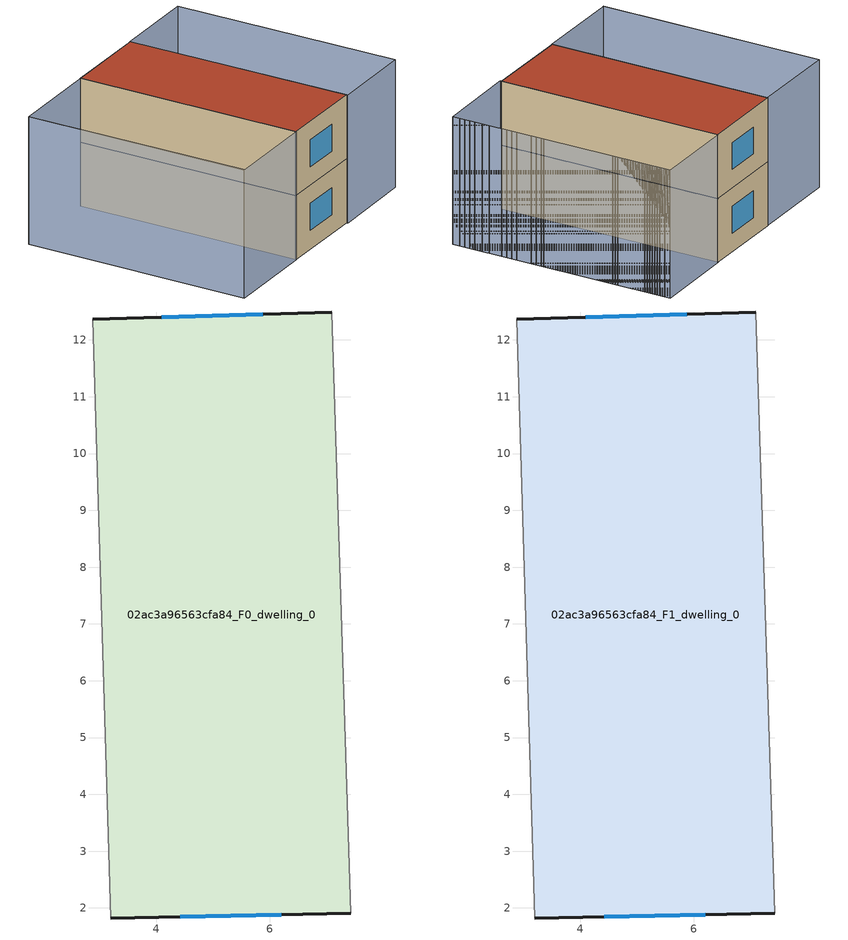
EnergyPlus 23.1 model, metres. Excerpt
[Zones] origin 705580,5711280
02ac3a96563cfa84_F0_dwelling_0
 floor ground (EU_floor_Construction): 7.08,12.49 7.42,1.91 3.19,1.82 2.88,12.37 z0
 wall outside (EU_wall_Construction): 7.08,12.49 2.88,12.37 / 3.19,1.82 7.42,1.91 z0:3
 wall adiabatic (EU_wall_Construction): 7.42,1.91 7.08,12.49 / 2.88,12.37 3.19,1.82 z0:3
 window (EU_Window_Construction): 5.87,12.46 4.09,12.4 / 4.42,1.85 6.2,1.88 z0.87:2.13
02ac3a96563cfa84_F1_dwelling_0
 floor to 02ac3a96563cfa84_F0_dwelling_0 (EU_floor_Construction): 7.08,12.49 7.42,1.91 3.19,1.82 2.88,12.37 z3
 wall outside (EU_wall_Construction): 7.08,12.49 2.88,12.37 / 3.19,1.82 7.42,1.91 z3:6
 wall adiabatic (EU_wall_Construction): 7.42,1.91 7.08,12.49 / 2.88,12.37 3.19,1.82 z3:6
 window (EU_Window_Construction): 5.87,12.46 4.09,12.4 / 4.42,1.85 6.2,1.88 z3.87:5.13
 roof outside (EU_roof_Construction): 7.42,1.91 7.08,12.49 2.88,12.37 3.19,1.82 z6
shading: -1.51,12.23 -1.15,1.67 / -1.51,12.23 2.88,12.37 / 2.88,12.37 3.2,1.8 / 3.2,1.8 -1.19,1.67 / -1.19,1.67 -1.51,12.23 / 11.13,12.63 11.48,1.99 / 11.48,1.99 7.42,1.86 / 7.42,1.86 7.07,12.5 / 7.07,12.5 11.13,12.63 / 11.48,1.99 11.13,12.63 z0:6
[Building]
EU S2 Campaign: North Axis=0; Terrain=City; Solar Distribution=FullExterior
[Site:Location]
London: Latitude=51.5; Longitude=-0.5; Time Zone=0; Elevation=25
[SizingPeriod:WeatherFileDays]
AnnualSizingPeriod: Begin Month=1; Begin Day of Month=1; End Month=12; End Day of Month=31; Day of Week for Start Day=Monday; Use Weather File Daylight Saving Period=No; Use Weather File Rain and Snow Indicators=No
[MATERIAL]
EU_InternalMass_Material: Roughness=MediumRough; Thickness=0.1; Conductivity=1; Density=1800; Specific Heat=900; Thermal Absorptance=0.9; Solar Absorptance=0.7; Visible Absorptance=0.7
[MATERIAL:NOMASS] Roughness=MediumRough; Thermal Absorptance=0.9; Solar Absorptance=0.7; Visible Absorptance=0.7
Name | Thermal Resistance
EU_wall_NoMass | 0.724719
EU_roof_NoMass | 2.98947
EU_floor_NoMass | 2.39157
[WINDOWMATERIAL:SIMPLEGLAZINGSYSTEM]
EU_Window_SimpleGlazing: UFactor=2.63425; Solar Heat Gain Coefficient=0.76; Visible Transmittance=0.76
[CONSTRUCTION]
EU_wall_Construction: EU_wall_NoMass
EU_roof_Construction: EU_roof_NoMass
EU_floor_Construction: EU_floor_NoMass
EU_Window_Construction: EU_Window_SimpleGlazing
EU_InternalMass_Construction: EU_InternalMass_Material
[ZONE] Type=1; Multiplier=1; Ceiling Height=autocalculate; Floor Area=autocalculate; Part of Total Floor Area=Yes
Name | Volume
02ac3a96563cfa84_F0_dwelling_0 | 133.763
02ac3a96563cfa84_F1_dwelling_0 | 133.764
[INTERNALMASS] Construction=EU_InternalMass_Construction; Surface Area=44.5875
Name | Zone or ZoneList
02ac3a96563cfa84_F0_dwelling_0_EU_InternalMass | 02ac3a96563cfa84_F0_dwelling_0
02ac3a96563cfa84_F1_dwelling_0_EU_InternalMass | 02ac3a96563cfa84_F1_dwelling_0
[OTHEREQUIPMENT] Fuel Type=Electricity; Design Level Calculation Method=Watts/Area; Power per Zone Floor Area=1; Fraction Latent=0; Fraction Radiant=0; Fraction Lost=0; Carbon Dioxide Generation Rate=0; EndUse Subcategory=EU_Step8_InternalGains
Name | Zone or ZoneList or Space or SpaceList | Schedule
EU_Step8_InternalGain_02ac3a96563cfa84_F0_dwelling_0_f000 | 02ac3a96563cfa84_F0_dwelling_0 | EU_Step8_GainSchedule_02ac3a96563cfa84_F0_dwelling_0_f000
EU_Step8_InternalGain_02ac3a96563cfa84_F1_dwelling_0_f000 | 02ac3a96563cfa84_F1_dwelling_0 | EU_Step8_GainSchedule_02ac3a96563cfa84_F1_dwelling_0_f000
[ZONEVENTILATION:DESIGNFLOWRATE] Schedule=EU_AlwaysOn; Design Flow Rate Calculation Method=AirChanges/Hour; Air Changes per Hour=0.418135; Ventilation Type=Natural; Fan Pressure Rise=0; Fan Total Efficiency=1; Constant Term Coefficient=1; Temperature Term Coefficient=0; Velocity Term Coefficient=0; Velocity Squared Term Coefficient=0; Minimum Indoor Temperature=-100; Maximum Indoor Temperature=100; Delta Temperature=-100; Minimum Outdoor Temperature=-100; Maximum Outdoor Temperature=100; Maximum Wind Speed=40
Name | Zone or ZoneList or Space or SpaceList
EU_ConstantAir_02ac3a96563cfa84_F0_dwelling_0 | 02ac3a96563cfa84_F0_dwelling_0
EU_ConstantAir_02ac3a96563cfa84_F1_dwelling_0 | 02ac3a96563cfa84_F1_dwelling_0
[HVACTEMPLATE:THERMOSTAT] Constant Heating Setpoint=20; Constant Cooling Setpoint=50
EU_HeatOnly_02ac3a96563cfa84_F0_dwelling_0; EU_HeatOnly_02ac3a96563cfa84_F1_dwelling_0
[HVACTEMPLATE:ZONE:IDEALLOADSAIRSYSTEM] System Availability Schedule=EU_AlwaysOn; Maximum Heating Supply Air Temperature=50; Minimum Cooling Supply Air Temperature=13; Maximum Heating Supply Air Humidity Ratio=0.0156; Minimum Cooling Supply Air Humidity Ratio=0.0077; Heating Limit=NoLimit; Cooling Limit=NoLimit; Heating Availability Schedule=EU_AlwaysOn; Cooling Availability Schedule=EU_CoolingOff; Dehumidification Control Type=ConstantSensibleHeatRatio; Cooling Sensible Heat Ratio=0.7; Dehumidification Setpoint=60; Humidification Control Type=None; Humidification Setpoint=30; Outdoor Air Method=None; Outdoor Air Flow Rate per Person=0.00944; Outdoor Air Flow Rate per Zone Floor Area=0; Outdoor Air Flow Rate per Zone=0; Demand Controlled Ventilation Type=None; Outdoor Air Economizer Type=NoEconomizer; Heat Recovery Type=None; Sensible Heat Recovery Effectiveness=0.7; Latent Heat Recovery Effectiveness=0.65
Name | Template Thermostat
02ac3a96563cfa84_F0_dwelling_0 | EU_HeatOnly_02ac3a96563cfa84_F0_dwelling_0
02ac3a96563cfa84_F1_dwelling_0 | EU_HeatOnly_02ac3a96563cfa84_F1_dwelling_0
[SIZING:ZONE] Zone Cooling Design Supply Air Temperature Input Method=SupplyAirTemperature; Zone Cooling Design Supply Air Temperature=13; Zone Heating Design Supply Air Temperature Input Method=SupplyAirTemperature; Zone Heating Design Supply Air Temperature=50; Zone Cooling Design Supply Air Humidity Ratio=0.008; Zone Heating Design Supply Air Humidity Ratio=0.008; Cooling Design Air Flow Method=DesignDay; Cooling Design Air Flow Rate=0; Cooling Minimum Air Flow per Zone Floor Area=0.000762; Cooling Minimum Air Flow=0; Cooling Minimum Air Flow Fraction=0.2; Heating Design Air Flow Method=DesignDay; Heating Design Air Flow Rate=0; Heating Maximum Air Flow per Zone Floor Area=0.002032; Heating Maximum Air Flow=0.141576; Heating Maximum Air Flow Fraction=0.3; Account for Dedicated Outdoor Air System=No; Dedicated Outdoor Air System Control Strategy=NeutralSupplyAir; Dedicated Outdoor Air Low Setpoint Temperature for Design=autosize; Dedicated Outdoor Air High Setpoint Temperature for Design=autosize; Zone Load Sizing Method=Sensible Load Only No Latent Load; Zone Latent Cooling Design Supply Air Humidity Ratio Input Method=HumidityRatioDifference; Zone Cooling Design Supply Air Humidity Ratio Difference=0.005; Zone Latent Heating Design Supply Air Humidity Ratio Input Method=HumidityRatioDifference; Zone Humidification Design Supply Air Humidity Ratio Difference=0.005
02ac3a96563cfa84_F0_dwelling_0; 02ac3a96563cfa84_F1_dwelling_0
[SCHEDULE:CONSTANT]
Name | Hourly Value
EU_AlwaysOn | 1
EU_CoolingOff | 0
[SCHEDULE:FILE] Column Number=1; Rows to Skip at Top=0; Number of Hours of Data=8760; Column Separator=Comma; Interpolate to Timestep=No; Minutes per Item=60; Adjust Schedule for Daylight Savings=Yes
Name | File
EU_Step8_GainSchedule_02ac3a96563cfa84_F0_dwelling_0_f000 | ../../schedules/02ac3a96563cfa84/02ac3a96563cfa84_F0_dwelling_0_f000_gain.csv
EU_Step8_GainSchedule_02ac3a96563cfa84_F1_dwelling_0_f000 | ../../schedules/02ac3a96563cfa84/02ac3a96563cfa84_F1_dwelling_0_f000_gain.csv
